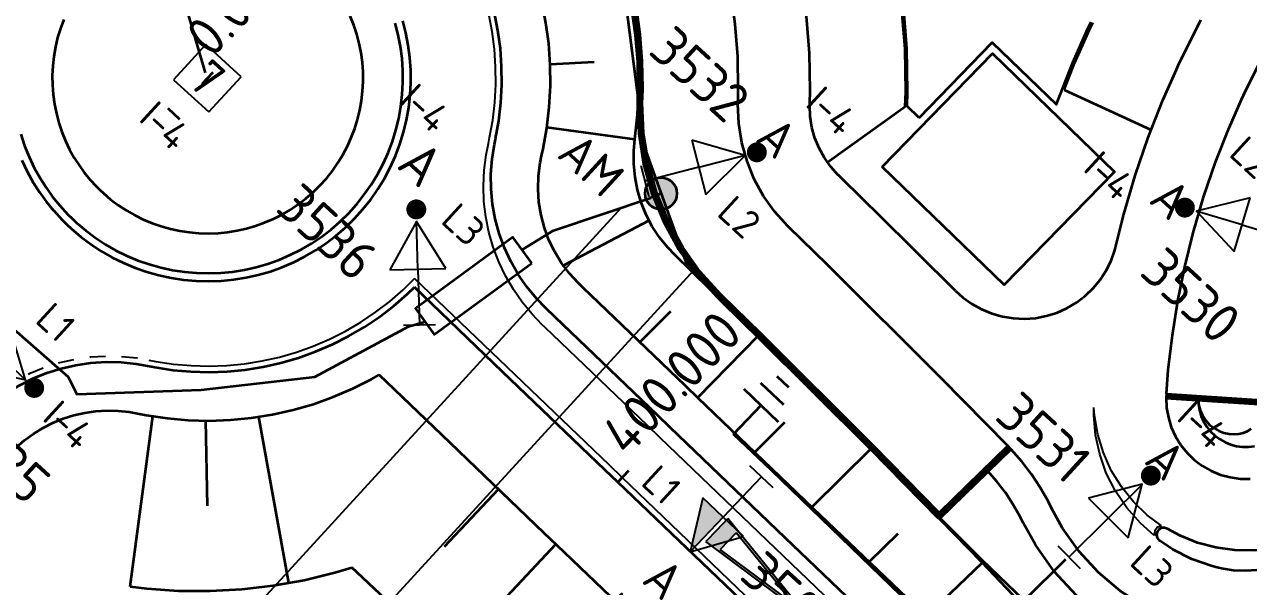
# Model space of a CAD drawing. Header units: metres. Extents: x 134219 to 139080, y 438661 to 444352.
# Drawn here: x 138422.2 to 138499, y 439406.4 to 439441.7 of the extents above; entities that cross this region are included whole.
import ezdxf
from ezdxf.enums import TextEntityAlignment as Align

# ---------------------------------------------------------------- set-up
doc = ezdxf.new("R2010")
doc.units = ezdxf.units.M
doc.linetypes.add('11strp', pattern=[2, 1, -1])
doc.linetypes.add('13strp', pattern=[4, 1, -3])
for name, color, linetype, lineweight in [('N-WE-KL-ET-T18', 1, 'Continuous', 18), ('N-WE-KL-ET-T25', 7, 'Continuous', 25), ('N-WE-KL-ET_LS_HULPSTUK_MOF-G', 10, 'Continuous', 35), ('N-WE-KL-ET_LS_OV_ARMATUUR-S', 7, 'Continuous', 25), ('N-WE-KL-ET_LS_OV_ARMATUUR-T18', 1, 'Continuous', 25), ('N-WE-KL-ET_LS_OV_KABEL-G', 10, 'KL-LS-OV-N', 35), ('N-WE-KL-ET_LS_OV_KABEL-T25', 7, 'Continuous', 25), ('N-WE-KL-ET_LS_OV_KABEL_AARDING-G', 90, 'Continuous', 35), ('N-WE-KL-ET_LS_OV_MANTELBUIS-G', 10, 'Continuous', 35), ('N-WE-VW-BEWEGWIJZERING_DRAAGCONSTRUCTIE_PORTAAL-S', 7, 'Continuous', 25), ('Utd-ondergr-nw', 8, '13strp', 35)]:
    doc.layers.add(name, color=color, linetype=linetype, lineweight=lineweight)
doc.layers.add('N-WE-KL-ET_LS_OV_ARMATUUR-T25', color=2, linetype='Continuous')
doc.layers.add('Utd-weg-nw', color=8, linetype='Continuous')
doc.styles.add('alm a2ee v011$0$rtw_iso', font='NLCS-ISO.ttf')
doc.styles.add('ISO18', font='NLCS-ISO.ttf')
doc.styles.add('ISO25', font='NLCS-ISO.ttf')
doc.styles.add('NLCS-ISO', font='NLCS-ISO.ttf')
doc.linetypes.add('Dwm A2 aanvulling$0$haag', pattern='A,7,-1.5,[1,RTW.shx,S=0.75,R=45,X=0,Y=0],-1.5', length=10)
doc.linetypes.add('KL-LS-OV-N', pattern='A,4,-1,[103,NLCS.SHX,S=0.75,R=0,X=0,Y=0],-1,4,-1.5,["0V",Standard,S=1,R=0,X=0,Y=-0.5],-3', length=14.5)

# ---------------------------------------------------------------- blocks, each defined once
blk = doc.blocks.new('SKL-ET_OV_ARMATUUR_HD_NATRIUM_1x150W-SO (3)')
for points in [[(3.493, -1.757), (6.493, 0), (3.493, 1.757)], [(3.493, 1.757), (3.493, -1.757)], [(0, 1), (0, -1)], [(3.493, 0), (0, 0)], [(3.493, 0), (6.493, 0)]]:
    blk.add_lwpolyline(points)
blk.add_solid([(3.493, 0), (3.493, -1.757), (6.493, 0)])
at = {"layer": 'N-WE-KL-ET-T18', "linetype": 'ByBlock', "style": 'NLCS-ISO'}
blk.add_attdef('GROEPSNUMMER', text='', height=1.8, dxfattribs=at).set_placement((-2, -4), align=Align.RIGHT)
blk.add_attdef('FASE-AANSLUITING', (10, -4), '', height=1.8, dxfattribs=at)
at = {"layer": 'N-WE-KL-ET-T18', "linetype": 'ByBlock', "style": 'NLCS-ISO', "flags": 1}
for tag, p in [('TYPE_ARMATUUR', (7.765, -13.456)), ('TYPE_FABRIKAAT', (7.765, -17.24)), ('VERMOGEN_LAMP', (7.765, -21.025)), ('SPIEGELSTAND', (7.765, -24.809)), ('HOOGTE_LICHTMAST', (7.765, -28.594)), ('UITLEGGERHOEK', (7.765, -32.378)), ('TYPE_LICHTMAST', (7.765, -36.163)), ('BOTSVRIENDELIJK', (7.765, -39.947)), ('POSITIE_LICHTMAST', (7.765, -43.732)), ('KABELAANSLUITING', (7.765, -47.516)), ('VOEDINGSPUNT', (7.765, -51.301))]:
    blk.add_attdef(tag, p, '', height=1.8, dxfattribs=at)
at = {"layer": 'N-WE-KL-ET-T25', "linetype": 'ByBlock', "style": 'NLCS-ISO'}
blk.add_attdef('MASTNUMMER', text='', height=2.5, dxfattribs=at).set_placement((4, 4.31), align=Align.MIDDLE)
at = {"layer": 'N-WE-KL-ET-T25', "linetype": 'ByBlock', "style": 'NLCS-ISO', "flags": 1}
blk.add_attdef('TYPE_SYMBOOL', (7.765, -10.056), '', height=2.5, dxfattribs=at)
blk = doc.blocks.new('SKL-ET_OV_ARMATUUR_HD_NATRIUM_1x100W-SO (1)')
for points in [[(3.493, -1.757), (6.493, 0), (3.493, 1.757)], [(3.493, 1.757), (3.493, -1.757)], [(0, 1), (0, -1)], [(3.493, 0), (0, 0)], [(3.493, 0), (6.5, 0)]]:
    blk.add_lwpolyline(points)
at = {"const_width": 0.625}
blk.add_lwpolyline([(6.938, 0, 1), (7.562, 0, 1)], format="xyb", close=True, dxfattribs=at)
at = {"layer": 'N-WE-KL-ET_LS_OV_ARMATUUR-T18', "style": 'ISO18', "flags": 1}
for tag, p in [('TYPE_ARMATUUR', (3.075, -6.821)), ('VERMOGEN_LAMP', (3.075, -10.606)), ('SPIEGELSTAND', (3.075, -14.39)), ('HOOGTE_LICHTMAST', (3.075, -18.175)), ('UITLEGGERHOEK', (3.075, -21.959)), ('TYPE_LICHTMAST', (3.075, -25.744)), ('BOTSVRIENDELIJK', (3.075, -29.528)), ('POSITIE_LICHTMAST', (3.075, -33.313)), ('KABELAANSLUITNG', (3.075, -37.097)), ('VOEDINGSPUNT', (3.075, -44.666))]:
    blk.add_attdef(tag, p, '', height=1.8, dxfattribs=at)
at = {"layer": 'N-WE-KL-ET_LS_OV_ARMATUUR-T18', "style": 'ISO18'}
for tag, p in [('FASE-AANSLUITING_1', (3.075, -40.882)), ('GROEPSNUMMER', (3.075, -48.451))]:
    blk.add_attdef(tag, p, '', height=1.8, dxfattribs=at)
at = {"layer": 'N-WE-KL-ET_LS_OV_ARMATUUR-T25', "style": 'ISO25'}
for tag, p in [('MASTNUMMER', (3.075, 7.391)), ('TYPE_SYMBOOL', (3.075, 3.606))]:
    blk.add_attdef(tag, p, '', height=2.5, dxfattribs=at)
blk = doc.blocks.new('SKL-ET_AARDING_AARDELECTRODE-SO')
for points in [[(2.5, 1.5), (2.5, -1.5)], [(3.5, 1), (3.5, -1)], [(0, 0), (2.5, 0)], [(4.5, -0.5), (4.5, 0.5)]]:
    blk.add_lwpolyline(points)
at = {"layer": 'N-WE-KL-ET_LS_OV_ARMATUUR-T18', "style": 'ISO18', "flags": 1}
for tag, p in [('OMSCHRIJVING_LEGENDA', (0, -8.635)), ('LOCATIE', (0, -12.42)), ('MASTNUMMER', (0, -16.204)), ('VOEDINGSPUNT', (0, -19.989)), ('GROEPSNUMMER', (0, -23.773)), ('OVERIGE_OPMERKING(EN)_1', (0, -27.558)), ('OVERIGE_OPMERKING(EN)_2', (0, -31.343))]:
    blk.add_attdef(tag, p, '', height=1.8, dxfattribs=at)
at = {"layer": 'N-WE-KL-ET_LS_OV_ARMATUUR-T25', "style": 'ISO25'}
blk.add_attdef('TYPE_SYMBOOL', (0, 4.405), '', height=2.25, dxfattribs=at)
blk = doc.blocks.new('SKL-ET_OV_ARMATUUR_HD_NATRIUM_1x100W-SO (2)')
for points in [[(3.493, -1.757), (6.493, 0), (3.493, 1.757)], [(3.493, 1.757), (3.493, -1.757)], [(0, 1), (0, -1)], [(3.493, 0), (0, 0)], [(3.493, 0), (6.5, 0)]]:
    blk.add_lwpolyline(points)
at = {"const_width": 0.625}
blk.add_lwpolyline([(6.938, 0, 1), (7.562, 0, 1)], format="xyb", close=True, dxfattribs=at)
at = {"layer": 'N-WE-KL-ET-T18', "linetype": 'ByBlock', "style": 'NLCS-ISO'}
blk.add_attdef('GROEPSNUMMER', text='', height=1.8, dxfattribs=at).set_placement((-2, -4), align=Align.RIGHT)
blk.add_attdef('FASE-AANSLUITING', (10, -4), '', height=1.8, dxfattribs=at)
at = {"layer": 'N-WE-KL-ET-T18', "linetype": 'ByBlock', "style": 'NLCS-ISO', "flags": 1}
for tag, p in [('TYPE_ARMATUUR', (7.765, -13.456)), ('TYPE_FABRIKAAT', (7.765, -17.24)), ('VERMOGEN_LAMP', (7.765, -21.025)), ('SPIEGELSTAND', (7.765, -24.809)), ('HOOGTE_LICHTMAST', (7.765, -28.594)), ('UITLEGGERHOEK', (7.765, -32.378)), ('TYPE_LICHTMAST', (7.765, -36.163)), ('BOTSVRIENDELIJK', (7.765, -39.947)), ('POSITIE_LICHTMAST', (7.765, -43.732)), ('KABELAANSLUITING', (7.765, -47.516)), ('VOEDINGSPUNT', (7.765, -51.301))]:
    blk.add_attdef(tag, p, '', height=1.8, dxfattribs=at)
at = {"layer": 'N-WE-KL-ET-T25', "linetype": 'ByBlock', "style": 'NLCS-ISO'}
blk.add_attdef('MASTNUMMER', text='', height=2.5, dxfattribs=at).set_placement((4, 4.31), align=Align.MIDDLE)
at = {"layer": 'N-WE-KL-ET-T25', "linetype": 'ByBlock', "style": 'NLCS-ISO', "flags": 1}
blk.add_attdef('TYPE_SYMBOOL', (7.765, -10.056), '', height=2.5, dxfattribs=at)
blk = doc.blocks.new('SVW-VERKEERSTEKENS_MAST-SO')
for p, q in [((-1.5, 1.5), (-1.5, -1.5)), ((1.5, 1.5), (-1.5, 1.5)), ((1.5, -1.5), (1.5, 1.5)), ((-1.5, -1.5), (1.5, -1.5))]:
    blk.add_line(p, q)
at = {"layer": 'N-WE-KL-ET_LS_OV_ARMATUUR-T18', "style": 'ISO18', "flags": 1}
for tag, p in [('OMSCHRIJVING_LEGENDA', (0, -8.181)), ('TYPE_ARMATUUR', (0, -11.965)), ('VERMOGEN_LAMP', (0, -15.75)), ('KABELAANSLUITNG', (0, -19.534)), ('VOEDINGSPUNT', (0, -23.319)), ('OVERIGE_OPMERKING(EN)_1', (0, -30.888)), ('OVERIGE_OPMERKING(EN)_2', (0, -34.672))]:
    blk.add_attdef(tag, p, '', height=1.8, dxfattribs=at)
at = {"layer": 'N-WE-KL-ET_LS_OV_ARMATUUR-T18', "style": 'ISO18'}
blk.add_attdef('GROEPSNUMMER', (0, -27.103), '', height=1.8, dxfattribs=at)
at = {"layer": 'N-WE-KL-ET_LS_OV_ARMATUUR-T25', "style": 'ISO25'}
blk.add_attdef('TYPE_SYMBOOL', (0, 4.231), '', height=2.25, dxfattribs=at)
blk.add_attdef('AANTAL_ARMATUREN', text='', height=2.25, dxfattribs=at).set_placement((0, 0), align=Align.MIDDLE_CENTER)
blk = doc.blocks.new('SKL-ET_HULP_MOF_AFDEKMOF_SO')
at = {"ltscale": 10}
h = blk.add_hatch(color=256, dxfattribs=at)
edge = h.paths.add_edge_path()
edge.add_arc((0, 0), 1, 0, 360)
blk.add_circle((0, 0), 1)
at = {"layer": 'N-WE-KL-ET-T18', "style": 'NLCS-ISO', "flags": 1}
for tag, p in [('OMSCHRIJVING_LEGENDA', (0, -8.431)), ('LOCATIE', (0, -12.215)), ('MASTNUMMER', (0, -16)), ('VAN', (0, -19.784)), ('NAAR', (0, -23.569)), ('AFTAKKING', (0, -27.353)), ('VOEDINGSPUNT', (0, -31.138)), ('GROEPSNUMMER', (0, -34.922)), ('POSITIE_X', (0, -38.707)), ('POSITIE_Y', (0, -42.491)), ('OVERIGE_OPMERKING(EN)_2', (0, -50.06))]:
    blk.add_attdef(tag, p, '', height=1.8, dxfattribs=at)
at = {"layer": 'N-WE-KL-ET-T18', "style": 'NLCS-ISO'}
blk.add_attdef('OVERIGE_OPMERKING(EN)_1', (0, -46.276), '', height=1.8, dxfattribs=at)
at = {"layer": 'N-WE-KL-ET-T25', "style": 'NLCS-ISO'}
blk.add_attdef('SOORT_MOF', (0, 2.715), '', height=2.25, dxfattribs=at)
blk = doc.blocks.new('SKL-ET_OV_ARMATUUR_HD_NATRIUM_2x100W-SO')
for points in [[(-3.493, -1.757), (-6.493, 0), (-3.493, 1.757)], [(-3.493, 1.757), (-3.493, -1.757)], [(3.493, -1.757), (6.493, 0), (3.493, 1.757)], [(3.493, 1.757), (3.493, -1.757)], [(0, 1), (0, -1)], [(-3.493, 0), (-6.5, 0)], [(-3.493, 0), (0, 0)], [(3.493, 0), (0, 0)], [(3.493, 0), (6.5, 0)]]:
    blk.add_lwpolyline(points)
at = {"const_width": 0.625}
for points in [[(-6.938, 0, -1), (-7.562, 0, -1)], [(6.938, 0, 1), (7.562, 0, 1)]]:
    blk.add_lwpolyline(points, format="xyb", close=True, dxfattribs=at)
at = {"layer": 'N-WE-KL-ET_LS_OV_ARMATUUR-T18', "style": 'NLCS-ISO', "flags": 1}
for tag, p in [('TYPE_ARMATUUR', (3.075, -6.821)), ('VERMOGEN_LAMP', (3.075, -10.606)), ('SPIEGELSTAND', (3.075, -14.39)), ('HOOGTE_LICHTMAST', (3.075, -18.175)), ('UITLEGGERHOEK', (3.075, -21.959)), ('TYPE_LICHTMAST', (3.075, -25.744)), ('BOTSVRIENDELIJK', (3.075, -29.528)), ('POSITIE_LICHTMAST', (3.075, -33.313)), ('KABELAANSLUITNG', (3.075, -37.097)), ('VOEDINGSPUNT', (3.075, -48.451))]:
    blk.add_attdef(tag, p, '', height=1.8, dxfattribs=at)
at = {"layer": 'N-WE-KL-ET_LS_OV_ARMATUUR-T18', "style": 'NLCS-ISO'}
for tag, p in [('FASE-AANSLUITING_1', (3.075, -40.882)), ('FASE-AANSLUITING_2', (3.075, -44.666)), ('GROEPSNUMMER', (3.075, -52.235))]:
    blk.add_attdef(tag, p, '', height=1.8, dxfattribs=at)
at = {"layer": 'N-WE-KL-ET_LS_OV_ARMATUUR-T25', "style": 'NLCS-ISO'}
for tag, p in [('MASTNUMMER', (3.075, 7.391)), ('TYPE_SYMBOOL', (3.075, 3.606))]:
    blk.add_attdef(tag, p, '', height=2.5, dxfattribs=at)
blk = doc.blocks.new('Dwm A2 aanvulling$0$voorrang_750')
h = blk.add_hatch(color=256)
h.paths.add_polyline_path([(0, 8), (-1, 8), (0, 0), (1, 8)])
h.paths.add_polyline_path([(0, 7), (0.724, 7), (0, 1.209), (-0.724, 7)], flags=16)
for p, q in [((0, 0), (-1, 8)), ((0, 8), (-1, 8)), ((0, 0), (1, 8)), ((0, 8), (1, 8)), ((0.849, 8), (0.851, 8.019)), ((0, 1.209), (-0.724, 7)), ((0, 7), (-0.724, 7)), ((0, 1.209), (0.724, 7)), ((0, 7), (0.724, 7))]:
    blk.add_line(p, q)

msp = doc.modelspace()

# ---------------------------------------------------------------- linework, layer by layer
at = {"layer": 'N-WE-KL-ET_LS_OV_KABEL-G', "flags": 128}
for points, elevation in [([(138410.767, 439528.35), (138410.801, 439528.538), (138413.887, 439527.958), (138423.538, 439525.424), (138432.266, 439522.329), (138438.685, 439519.034), (138446.069, 439514.463), (138450.787, 439510.977), (138450.858, 439510.771), (138461.262, 439503.909), (138466.779, 439501.942), (138467.544, 439501.896), (138467.841, 439501.905), (138474.435, 439501.952), (138478.225, 439501.987), (138483.255, 439501.451), (138490.332, 439499.543), (138497.132, 439496.889), (138497.68, 439496.377), (138506.71, 439489.652), (138514.888, 439481.111), (138519.769, 439472.308), (138522.695, 439463.424), (138523.839, 439453.927), (138523.219, 439444.572), (138519.852, 439433.753), (138516.126, 439426.136), (138513.611, 439418.576), (138513.388, 439416.195), (138513.397, 439416.194), (138502.659, 439417.147), (138502.663, 439417.154), (138499.933, 439417.635), (138499.966, 439420.484), (138502.056, 439428.12), (138505.295, 439436.199), (138508.373, 439447.072), (138508.292, 439456.213), (138504.908, 439466.951), (138504.893, 439466.936), (138499.402, 439474.419), (138495.707, 439477.445), (138488.234, 439480.694), (138483.687, 439480.705), (138476.15, 439478.941), (138470.645, 439473.2), (138466.81, 439466.788), (138459.573, 439451.145), (138459.63, 439445.594), (138461.105, 439434.032), (138463.733, 439426.761), (138470.89, 439419.514), (138482.264, 439408.123), (138484.943, 439405.543), (138487.566, 439408.142)], 7.326), ([(138462.168, 439431.08), (138461.525, 439430.82)], 5.006)]:
    msp.add_lwpolyline(points, dxfattribs=dict(at, elevation=elevation))
for points in [[(138433.592, 439438.651), (138430.227, 439450.171), (138430.203, 439450.191)], [(138320.874, 439326.147), (138320.464, 439326.446), (138330.584, 439342.887), (138342.804, 439355.936), (138345.533, 439358.609), (138346.281, 439359.363), (138344.061, 439362.214), (138348.598, 439366.332), (138406.993, 439426.596), (138406.952, 439426.865), (138410.681, 439431.171), (138413.459, 439429.649), (138424.978, 439419.571), (138425.523, 439418.494), (138433.324, 439418.762), (138440.45, 439419.565), (138446.337, 439422.735), (138447.341, 439423.033), (138447.352, 439423.047)], [(138453.472, 439427.522), (138453.487, 439427.555), (138455.433, 439428.766), (138461.534, 439430.81)], [(138793.834, 439038.483), (138767.871, 439063.941), (138739.593, 439090.454), (138709.869, 439120.394), (138704.574, 439125.914), (138678.079, 439153.98), (138649.928, 439184.368), (138642.165, 439192.896), (138624.34, 439217.049), (138615.394, 439229.368), (138606.016, 439243.822), (138594.166, 439264.3), (138575.759, 439297.581), (138548.768, 439335.485), (138539.354, 439347.967), (138528.259, 439360.345), (138511.102, 439376.056), (138499.127, 439386.277), (138490.863, 439393.293), (138490.616, 439394.151), (138489.945, 439394.758), (138489.065, 439394.769), (138483.418, 439399.881), (138469.123, 439413.692), (138466.716, 439415.985)]]:
    msp.add_lwpolyline(points, dxfattribs=at)
at = {"layer": 'N-WE-KL-ET_LS_OV_KABEL-T25'}
for p, q in [((138459.696, 439430.195), (138433.091, 439401.162)), ((138464.223, 439426.264), (138442.278, 439402.317))]:
    msp.add_line(p, q, dxfattribs=at)
at = {"layer": 'N-WE-KL-ET_LS_OV_MANTELBUIS-G', "linetype": 'Continuous'}
msp.add_lwpolyline([(138454.062, 439426.715), (138452.881, 439428.329), (138446.762, 439423.854), (138447.943, 439422.24)], close=True, dxfattribs=at)
at = {"layer": 'Utd-ondergr-nw', "color": 7, "linetype": 'Continuous'}
for p, q in [((138433.39, 439437.962), (138434.082, 439438.684)), ((138431.24, 439436.441), (138431.962, 439435.749)), ((138459.45, 439412.976), (138460.142, 439413.698))]:
    msp.add_line(p, q, dxfattribs=at)
at = {"layer": 'Utd-ondergr-nw', "linetype": 'Continuous'}
for p, q in [((138487.465, 439437.591), (138492.919, 439435.067)), ((138477.493, 439436.507), (138472.616, 439433.03))]:
    msp.add_line(p, q, dxfattribs=at)
at = {"layer": 'Utd-ondergr-nw', "linetype": 'Dwm A2 aanvulling$0$haag', "lineweight": 70, "flags": 128}
msp.add_lwpolyline([(138484.062, 439415.094), (138479.621, 439410.769), (138475.355, 439415.112), (138468.265, 439422.169), (138467.477, 439422.942), (138465.811, 439424.572), (138465.764, 439424.618), (138464.476, 439426.044), (138463.357, 439427.614), (138462.427, 439429.302), (138461.697, 439431.085), (138461.178, 439432.941), (138460.876, 439434.845), (138460.795, 439436.766), (138460.804, 439437.111), (138460.819, 439437.699), (138460.792, 439439.373), (138460.662, 439441.038), (138460.429, 439442.692), (138460.095, 439444.328), (138459.818, 439445.401), (138459.472, 439446.901), (138459.237, 439448.813), (138459.223, 439450.74), (138459.432, 439452.656), (138459.859, 439454.536), (138460.501, 439456.353), (138461.346, 439458.08), (138461.549, 439458.432), (138463.048, 439460.952), (138463.855, 439462.326), (138468.123, 439469.57), (138470.5, 439473.571), (138471.17, 439474.607), (138472.364, 439476.117), (138473.726, 439477.481), (138475.236, 439478.679), (138476.873, 439479.695), (138478.617, 439480.516), (138480.444, 439481.13), (138482.329, 439481.529), (138484.248, 439481.709), (138486.175, 439481.667), (138488.084, 439481.402), (138489.95, 439480.92), (138491.748, 439480.225), (138493.45, 439479.331), (138493.67, 439479.196), (138494.461, 439478.687), (138495.525, 439477.949), (138496.559, 439477.168), (138497.563, 439476.344), (138498.533, 439475.479), (138499.468, 439474.574), (138500.367, 439473.631), (138501.228, 439472.651), (138502.049, 439471.637), (138502.357, 439471.233), (138502.832, 439470.586), (138503.57, 439469.504), (138504.266, 439468.392), (138504.917, 439467.25), (138505.522, 439466.081), (138506.079, 439464.886), (138506.589, 439463.668), (138507.05, 439462.428), (138507.461, 439461.168), (138507.821, 439459.89), (138508.129, 439458.595), (138508.385, 439457.287), (138508.588, 439455.968), (138508.738, 439454.638), (138508.833, 439453.3), (138508.875, 439451.957), (138508.861, 439450.611), (138508.793, 439449.263), (138508.67, 439447.916), (138508.491, 439446.572), (138508.258, 439445.234), (138507.969, 439443.903), (138507.626, 439442.581), (138507.229, 439441.272), (138506.777, 439439.977), (138506.272, 439438.698), (138505.714, 439437.437), (138505.278, 439436.539), (138504.359, 439434.694), (138504.212, 439434.379), (138503.526, 439432.815), (138502.777, 439430.903), (138502.114, 439428.964), (138501.539, 439427.001), (138501.075, 439425.124), (138500.69, 439423.232), (138500.386, 439421.33), (138500.161, 439419.42), (138500.036, 439417.892), (138493.853, 439418.307)], dxfattribs=at)
at = {"layer": 'Utd-ondergr-nw', "linetype": 'Continuous', "flags": 128}
for points in [[(138477.493, 439436.507), (138477.517, 439437.457), (138477.473, 439440.159), (138477.263, 439442.853), (138476.887, 439445.527), (138476.347, 439448.172), (138475.902, 439449.894)], [(138477.615, 439436.555), (138477.637, 439437.456), (138477.593, 439440.165), (138477.382, 439442.866), (138477.005, 439445.547), (138476.463, 439448.2), (138476.031, 439449.877)], [(138460.527, 439434.463), (138460.693, 439436.034), (138460.769, 439437.702), (138460.742, 439439.37), (138460.612, 439441.033), (138460.38, 439442.683), (138460.047, 439444.316), (138459.613, 439445.923), (138459.082, 439447.501), (138458.679, 439448.521)], [(138471.497, 439436.724), (138471.518, 439437.545), (138471.48, 439439.877), (138471.298, 439442.201), (138470.974, 439444.508), (138470.508, 439446.791), (138470.124, 439448.277)], [(138467, 439436.888), (138467.018, 439437.611), (138466.985, 439439.665), (138466.825, 439441.712), (138466.539, 439443.744), (138466.129, 439445.755), (138465.791, 439447.063)], [(138454.674, 439433.439), (138454.772, 439433.88), (138455.006, 439435.186), (138455.159, 439436.504), (138455.23, 439437.829), (138455.219, 439439.156), (138455.127, 439440.48), (138454.953, 439441.795), (138454.699, 439443.098), (138454.364, 439444.382), (138453.951, 439445.643), (138453.71, 439446.277)], [(138461.004, 439437.106), (138461.019, 439437.698), (138460.992, 439439.382), (138460.861, 439441.06), (138460.626, 439442.726), (138460.29, 439444.373), (138460.013, 439445.446)], [(138451.756, 439434.364), (138451.787, 439434.51), (138451.988, 439435.631), (138452.119, 439436.762), (138452.181, 439437.899), (138452.172, 439439.038), (138452.093, 439440.174), (138451.943, 439441.303), (138451.725, 439442.42), (138451.438, 439443.522), (138451.098, 439444.565)], [(138460.508, 439442.705), (138460.741, 439441.047), (138460.872, 439439.376), (138460.899, 439437.7), (138460.884, 439437.11), (138460.875, 439436.769), (138460.956, 439434.853), (138461.256, 439432.959), (138461.773, 439431.111), (138462.499, 439429.336), (138463.425, 439427.656), (138464.539, 439426.095), (138465.825, 439424.671), (138465.868, 439424.629), (138467.533, 439422.999), (138468.321, 439422.226), (138475.412, 439415.169), (138479.538, 439410.968)], [(138424.706, 439442.001), (138424.496, 439441.437), (138424.322, 439440.861), (138424.183, 439440.276), (138424.081, 439439.683), (138424.015, 439439.084), (138423.987, 439438.483), (138423.996, 439437.882), (138424.041, 439437.282), (138424.124, 439436.686), (138424.243, 439436.096), (138424.399, 439435.514), (138424.59, 439434.944), (138424.816, 439434.386), (138425.076, 439433.843), (138425.369, 439433.318), (138425.668, 439432.848), (138425.994, 439432.396), (138426.346, 439431.963)], [(138424.077, 439430.001), (138424.608, 439429.421), (138424.915, 439429.117), (138425.175, 439428.874), (138425.774, 439428.364), (138426.404, 439427.892), (138427.061, 439427.46), (138427.744, 439427.069), (138428.45, 439426.72), (138429.175, 439426.416), (138429.919, 439426.158), (138430.676, 439425.946), (138431.446, 439425.78), (138432.224, 439425.663), (138433.008, 439425.594), (138433.794, 439425.573), (138434.581, 439425.601), (138435.364, 439425.678), (138436.141, 439425.802), (138436.909, 439425.974), (138437.665, 439426.194), (138438.405, 439426.459), (138439.128, 439426.77), (138439.831, 439427.124), (138440.51, 439427.522), (138441.163, 439427.96), (138441.789, 439428.438), (138442.383, 439428.954), (138442.939, 439429.499), (138442.945, 439429.505), (138443.471, 439430.09), (138443.96, 439430.706), (138444.411, 439431.351), (138444.821, 439432.023), (138445.188, 439432.719), (138445.512, 439433.436), (138445.791, 439434.172), (138446.024, 439434.924), (138446.21, 439435.688), (138446.349, 439436.463), (138446.44, 439437.244), (138446.482, 439438.03), (138446.476, 439438.817), (138446.421, 439439.602), (138446.318, 439440.382), (138446.167, 439441.155), (138445.969, 439441.916)], [(138426.349, 439431.959), (138426.756, 439431.515), (138426.99, 439431.283), (138427.189, 439431.098), (138427.647, 439430.708), (138428.129, 439430.347), (138428.632, 439430.016), (138429.154, 439429.717), (138429.693, 439429.451), (138430.248, 439429.218), (138430.817, 439429.02), (138431.396, 439428.858), (138431.985, 439428.732), (138432.58, 439428.642), (138433.179, 439428.589), (138433.781, 439428.573), (138434.382, 439428.595), (138434.981, 439428.653), (138435.575, 439428.748), (138436.162, 439428.88), (138436.74, 439429.048), (138437.307, 439429.251), (138437.859, 439429.488), (138438.397, 439429.759), (138438.916, 439430.063), (138439.416, 439430.399), (138439.894, 439430.764), (138440.348, 439431.158), (138440.773, 439431.575), (138440.778, 439431.58), (138441.18, 439432.027), (138441.555, 439432.498), (138441.899, 439432.992), (138442.212, 439433.506), (138442.493, 439434.038), (138442.741, 439434.586), (138442.954, 439435.149), (138443.133, 439435.724), (138443.275, 439436.308), (138443.381, 439436.901), (138443.451, 439437.498), (138443.483, 439438.099), (138443.478, 439438.701), (138443.436, 439439.301), (138443.358, 439439.898), (138443.242, 439440.488), (138443.091, 439441.071), (138442.903, 439441.643), (138442.681, 439442.202)], [(138478.363, 439435.823), (138482.947, 439440.559), (138486.974, 439436.661), (138486.984, 439436.691), (138488.003, 439439.293), (138488.937, 439441.42), (138489.14, 439441.856)], [(138480.636, 439424.975), (138481.108, 439424.55), (138481.671, 439424.147), (138482.276, 439423.811), (138482.916, 439423.547), (138483.583, 439423.358), (138484.266, 439423.248), (138484.958, 439423.217), (138485.649, 439423.266), (138486.329, 439423.394), (138486.99, 439423.6), (138487.623, 439423.881), (138488.22, 439424.232), (138488.772, 439424.65), (138489.272, 439425.129), (138489.714, 439425.662), (138490.091, 439426.243), (138490.399, 439426.863), (138490.633, 439427.515), (138490.724, 439427.858), (138491.207, 439429.784), (138491.915, 439432.199), (138492.73, 439434.585), (138493.651, 439436.936), (138494.495, 439438.858), (138494.677, 439439.25), (138495.668, 439441.244), (138496.02, 439441.967)], [(138487.465, 439437.591), (138488.114, 439439.247), (138489.046, 439441.37), (138489.248, 439441.805)], [(138424.455, 439430.327), (138424.966, 439429.77), (138425.261, 439429.478), (138425.511, 439429.245), (138426.086, 439428.755), (138426.691, 439428.301), (138427.323, 439427.886), (138427.979, 439427.51), (138428.657, 439427.175), (138429.354, 439426.883), (138430.068, 439426.635), (138430.796, 439426.431), (138431.536, 439426.272), (138432.283, 439426.16), (138433.036, 439426.093), (138433.792, 439426.073), (138434.548, 439426.1), (138435.3, 439426.173), (138436.047, 439426.293), (138436.784, 439426.459), (138437.511, 439426.669), (138438.222, 439426.924), (138438.917, 439427.223), (138439.592, 439427.564), (138440.244, 439427.945), (138440.872, 439428.367), (138441.473, 439428.826), (138442.044, 439429.321), (138442.578, 439429.845), (138442.583, 439429.851), (138443.089, 439430.413), (138443.559, 439431.005), (138443.992, 439431.625), (138444.386, 439432.27), (138444.739, 439432.939), (138445.05, 439433.628), (138445.318, 439434.335), (138445.542, 439435.057), (138445.721, 439435.792), (138445.855, 439436.536), (138445.942, 439437.287), (138445.982, 439438.042), (138445.976, 439438.798), (138445.924, 439439.552), (138445.825, 439440.301), (138445.68, 439441.043), (138445.489, 439441.775)], [(138457.977, 439439.313), (138455.218, 439439.175)], [(138493.866, 439418.507), (138493.99, 439420.015), (138494.244, 439422.182), (138494.59, 439424.34), (138495.026, 439426.485), (138495.552, 439428.613), (138496.204, 439430.838), (138496.955, 439433.036), (138497.804, 439435.203), (138498.581, 439436.973), (138498.749, 439437.334), (138499.709, 439439.266)], [(138483.922, 439415.238), (138479.624, 439411.051), (138475.497, 439415.253), (138468.406, 439422.312), (138467.617, 439423.085), (138465.952, 439424.715), (138465.909, 439424.757), (138464.632, 439426.17), (138463.527, 439427.72), (138462.608, 439429.388), (138461.887, 439431.15), (138461.374, 439432.984), (138461.075, 439434.865), (138460.995, 439436.767), (138461.004, 439437.106)], [(138483.922, 439415.238), (138479.76, 439419.476), (138472.608, 439426.594), (138471.815, 439427.371), (138470.148, 439429.003), (138470.121, 439429.03), (138469.309, 439429.929), (138468.606, 439430.915), (138468.021, 439431.977), (138467.562, 439433.098), (138467.235, 439434.265), (138467.045, 439435.462), (138466.994, 439436.673), (138467, 439436.888)], [(138480.636, 439424.975), (138475.76, 439429.806), (138474.964, 439430.586), (138473.296, 439432.219), (138473.281, 439432.234), (138472.816, 439432.748), (138472.415, 439433.312), (138472.08, 439433.918), (138471.818, 439434.559), (138471.631, 439435.226), (138471.523, 439435.91), (138471.494, 439436.601), (138471.497, 439436.724)], [(138478.363, 439435.823), (138477.615, 439436.555)], [(138460.527, 439434.463), (138455.008, 439435.211)], [(138422.005, 439434.794), (138422.245, 439434.077), (138422.529, 439433.377), (138422.855, 439432.695), (138423.223, 439432.034), (138423.6, 439431.444), (138424.009, 439430.876), (138424.451, 439430.332)], [(138484.393, 439395.642), (138482.011, 439397.926), (138477.174, 439402.563), (138469.956, 439409.484), (138462.738, 439416.404), (138461.941, 439417.168), (138455.519, 439423.325), (138454.944, 439423.877), (138454.352, 439424.489), (138453.751, 439425.22), (138453.214, 439425.999), (138452.744, 439426.821), (138452.346, 439427.679), (138452.022, 439428.568), (138451.773, 439429.481), (138451.603, 439430.412), (138451.512, 439431.354), (138451.5, 439432.3), (138451.569, 439433.244), (138451.717, 439434.179), (138451.756, 439434.364)], [(138489.2, 439400.656), (138486.937, 439403.064), (138482.309, 439407.919), (138475.319, 439415.077), (138468.23, 439422.133), (138467.442, 439422.906), (138463.007, 439427.245), (138462.589, 439427.683), (138462.073, 439428.326), (138461.621, 439429.015), (138461.239, 439429.746), (138460.929, 439430.509), (138460.694, 439431.299), (138460.537, 439432.109), (138460.459, 439432.929), (138460.461, 439433.754), (138460.527, 439434.463)], [(138486.157, 439397.483), (138483.776, 439399.766), (138478.939, 439404.404), (138471.721, 439411.324), (138464.503, 439418.245), (138463.706, 439419.009), (138457.284, 439425.166), (138457.069, 439425.372), (138456.991, 439425.448), (138456.432, 439426.053), (138455.935, 439426.71), (138455.503, 439427.413), (138455.141, 439428.153), (138454.853, 439428.926), (138454.641, 439429.722), (138454.507, 439430.536), (138454.453, 439431.358), (138454.478, 439432.182), (138454.583, 439433), (138454.674, 439433.439)], [(138422.071, 439433.175), (138422.411, 439432.465), (138422.794, 439431.777), (138423.186, 439431.163), (138423.612, 439430.572), (138424.072, 439430.006)], [(138461.427, 439429.385), (138456.043, 439426.568)], [(138429.962, 439420.263), (138430.422, 439420.173), (138431.548, 439420.003), (138432.682, 439419.903), (138433.821, 439419.873), (138434.959, 439419.914), (138436.092, 439420.024), (138437.216, 439420.204), (138438.327, 439420.454), (138439.421, 439420.771), (138440.493, 439421.155), (138441.539, 439421.605), (138442.556, 439422.118), (138443.539, 439422.693), (138444.484, 439423.327), (138445.389, 439424.019), (138446.249, 439424.765), (138446.702, 439425.198)], [(138481.105, 439392.214), (138478.724, 439394.497), (138473.887, 439399.134), (138466.669, 439406.055), (138459.45, 439412.976), (138458.654, 439413.74), (138452.232, 439419.896), (138446.702, 439425.198)], [(138462.759, 439423.683), (138460.848, 439421.749)], [(138468.244, 439422.12), (138464.471, 439418.275)], [(138415.328, 439412.909), (138419.19, 439416.927), (138419.625, 439417.357), (138420.343, 439417.978), (138421.108, 439418.538), (138421.917, 439419.034), (138422.764, 439419.463), (138423.643, 439419.821), (138424.548, 439420.106), (138425.473, 439420.316), (138426.413, 439420.45), (138427.36, 439420.507), (138428.309, 439420.486), (138429.253, 439420.389), (138429.962, 439420.263)], [(138429.338, 439417.278), (138429.874, 439417.173), (138431.186, 439416.975), (138432.508, 439416.858), (138433.835, 439416.823), (138435.161, 439416.87), (138436.482, 439416.999), (138437.792, 439417.209), (138439.087, 439417.5), (138440.361, 439417.869), (138441.61, 439418.317), (138442.829, 439418.841), (138444.014, 439419.439), (138444.486, 439419.704)], [(138477.299, 439388.244), (138474.917, 439390.527), (138470.081, 439395.164), (138462.862, 439402.085), (138455.644, 439409.006), (138454.847, 439409.77), (138448.426, 439415.926), (138444.486, 439419.704)], [(138493.866, 439418.507), (138493.856, 439418.269), (138493.884, 439417.637), (138493.991, 439417.014), (138494.176, 439416.41), (138494.435, 439415.834), (138494.766, 439415.295), (138495.161, 439414.802), (138495.616, 439414.363), (138496.122, 439413.985), (138496.672, 439413.673), (138497.257, 439413.434), (138497.868, 439413.27), (138498.494, 439413.185), (138499.126, 439413.179)], [(138493.866, 439418.507), (138499.853, 439418.105)], [(138495.862, 439418.373), (138495.856, 439418.23), (138495.872, 439417.851), (138495.937, 439417.477), (138496.047, 439417.115), (138496.203, 439416.769), (138496.401, 439416.446), (138496.639, 439416.15), (138496.911, 439415.886), (138497.215, 439415.659), (138497.545, 439415.473), (138497.896, 439415.329), (138498.263, 439415.231), (138498.638, 439415.179), (138499.017, 439415.176), (138499.394, 439415.22)], [(138495.862, 439418.373), (138495.857, 439418.23), (138495.888, 439417.853), (138495.982, 439417.488), (138496.132, 439417.147), (138496.334, 439416.838), (138496.578, 439416.57), (138496.856, 439416.348), (138497.158, 439416.177), (138497.475, 439416.057), (138497.796, 439415.989), (138498.113, 439415.971), (138498.417, 439415.998), (138498.703, 439416.067), (138498.964, 439416.172), (138499.196, 439416.305)], [(138417.537, 439410.793), (138421.392, 439414.816), (138421.713, 439415.134), (138422.242, 439415.592), (138422.807, 439416.005), (138423.404, 439416.371), (138424.029, 439416.687), (138424.677, 439416.951), (138425.345, 439417.161), (138426.027, 439417.316), (138426.72, 439417.415), (138427.419, 439417.457), (138428.119, 439417.442), (138428.815, 439417.37), (138429.338, 439417.278)], [(138428.861, 439406.419), (138430.296, 439417.109)], [(138433.732, 439411.485), (138433.616, 439416.829)], [(138438.816, 439406.651), (138436.948, 439417.074)], [(138469.92, 439416.717), (138468.053, 439414.841)], [(138475.331, 439415.065), (138471.636, 439411.406)], [(138499.08, 439403.31), (138497.786, 439403.419), (138495.954, 439403.774), (138494.194, 439404.354), (138492.534, 439405.146), (138490.998, 439406.135), (138489.61, 439407.302), (138488.39, 439408.625), (138487.354, 439410.082), (138486.667, 439411.33), (138486.445, 439411.768), (138485.949, 439412.636), (138485.397, 439413.47), (138484.791, 439414.265), (138484.132, 439415.017), (138483.922, 439415.238)], [(138498.999, 439401.312), (138497.531, 439401.435), (138495.449, 439401.839), (138493.449, 439402.498), (138491.56, 439403.399), (138489.811, 439404.526), (138488.228, 439405.856), (138486.836, 439407.366), (138485.654, 439409.029), (138484.891, 439410.41), (138484.676, 439410.835), (138484.246, 439411.588), (138483.768, 439412.31), (138483.242, 439412.999), (138482.672, 439413.651), (138482.489, 439413.842)], [(138448.593, 439408.92), (138451.977, 439412.521)], [(138477.022, 439409.729), (138475.22, 439407.969)], [(138493.93, 439410.048), (138493.928, 439410.049), (138493.75, 439410.11), (138493.563, 439410.093), (138493.398, 439410), (138493.287, 439409.849), (138493.247, 439409.665), (138493.285, 439409.48), (138493.396, 439409.328), (138493.432, 439409.299)], [(138501.725, 439408.534), (138501.267, 439408.626), (138500.524, 439408.709), (138499.776, 439408.712), (138499.584, 439408.7), (138499.369, 439408.686), (138498.169, 439408.696), (138496.979, 439408.859), (138495.819, 439409.17), (138494.707, 439409.625), (138493.93, 439410.048)], [(138448.853, 439401.895), (138455.575, 439409.072)], [(138501.774, 439408.065), (138501.717, 439408.038), (138501.022, 439407.762), (138500.301, 439407.561), (138499.563, 439407.438), (138498.817, 439407.395), (138498.07, 439407.432), (138497.331, 439407.548), (138497.137, 439407.592), (138496.744, 439407.695), (138495.473, 439408.144), (138494.28, 439408.745), (138493.432, 439409.299)], [(138428.861, 439406.419), (138429.911, 439406.296), (138431.896, 439406.157), (138433.884, 439406.141), (138435.867, 439406.247), (138437.837, 439406.476), (138439.787, 439406.825), (138441.709, 439407.293), (138442.772, 439407.607)], [(138471.179, 439381.86), (138468.679, 439384.02), (138463.633, 439388.44), (138456.187, 439395.122), (138448.839, 439401.908), (138448.034, 439402.663), (138442.772, 439407.607)], [(138482.317, 439407.91), (138478.806, 439404.531)]]:
    msp.add_lwpolyline(points, dxfattribs=at)
at = {"layer": 'Utd-ondergr-nw', "linetype": 'Continuous'}
msp.add_lwpolyline([(138476.033, 439432.753), (138482.958, 439439.852), (138490.615, 439432.439), (138483.691, 439425.341)], close=True, dxfattribs=at)
at = {"layer": 'Utd-weg-nw', "linetype": 'Continuous', "flags": 128}
for points in [[(138451.34, 439434.225), (138451.42, 439434.588), (138451.617, 439435.686), (138451.746, 439436.794), (138451.806, 439437.908), (138451.797, 439439.023), (138451.719, 439440.136), (138451.573, 439441.242), (138451.359, 439442.337), (138451.078, 439443.417), (138450.741, 439444.448)], [(138483.77, 439394.993), (138481.388, 439397.276), (138476.551, 439401.913), (138469.333, 439408.834), (138462.115, 439415.755), (138461.318, 439416.519), (138454.897, 439422.675), (138454.723, 439422.842), (138454.09, 439423.497), (138453.467, 439424.252), (138452.907, 439425.056), (138452.415, 439425.903), (138451.993, 439426.787), (138451.645, 439427.703), (138451.373, 439428.644), (138451.179, 439429.604), (138451.063, 439430.577), (138451.028, 439431.555), (138451.072, 439432.534), (138451.196, 439433.506), (138451.34, 439434.225)], [(138430.038, 439420.63), (138430.489, 439420.542), (138431.593, 439420.376), (138432.704, 439420.278), (138433.819, 439420.248), (138434.934, 439420.288), (138436.044, 439420.396), (138437.146, 439420.573), (138438.234, 439420.817), (138439.306, 439421.128), (138440.356, 439421.504), (138441.381, 439421.944), (138442.376, 439422.447), (138443.339, 439423.011), (138444.266, 439423.632), (138445.152, 439424.31), (138445.995, 439425.041), (138446.713, 439425.742)], [(138481.382, 439392.502), (138479.001, 439394.786), (138474.164, 439399.423), (138466.946, 439406.344), (138459.727, 439413.264), (138458.93, 439414.029), (138452.509, 439420.185), (138446.713, 439425.742)], [(138493.099, 439409.616), (138492.237, 439410.384), (138491.385, 439411.352), (138490.669, 439412.408), (138490.1, 439413.536), (138489.683, 439414.714), (138489.421, 439415.923), (138489.317, 439417.142), (138489.319, 439417.653)], [(138493.535, 439410.241), (138492.668, 439410.897), (138491.8, 439411.736), (138491.044, 439412.677), (138490.413, 439413.706), (138489.917, 439414.807), (138489.564, 439415.961), (138489.36, 439417.151), (138489.319, 439417.653)], [(138493.535, 439410.241), (138493.518, 439410.236), (138493.299, 439410.113), (138493.15, 439409.911), (138493.097, 439409.665), (138493.099, 439409.616)]]:
    msp.add_lwpolyline(points, dxfattribs=at)
at = {"layer": 'Utd-weg-nw', "linetype": '11strp', "flags": 128}
msp.add_lwpolyline([(138415.057, 439413.169), (138418.919, 439417.186), (138419.368, 439417.631), (138420.109, 439418.271), (138420.899, 439418.85), (138421.735, 439419.362), (138422.609, 439419.804), (138423.516, 439420.173), (138424.45, 439420.468), (138425.405, 439420.685), (138426.375, 439420.823), (138427.353, 439420.882), (138428.332, 439420.861), (138429.306, 439420.76), (138430.038, 439420.63)], dxfattribs=at)

# ---------------------------------------------------------------- block references
at = {"layer": 'N-WE-KL-ET_LS_HULPSTUK_MOF-G'}
ref = msp.add_blockref('SKL-ET_HULP_MOF_AFDEKMOF_SO', (138462.168, 439431.08, 5.006), dxfattribs=at)
ref.add_attrib('SOORT_MOF', 'AM', (138455.563, 439433.426, 5.006), dxfattribs={"layer": 'N-WE-KL-ET_LS_OV_ARMATUUR-T25', "height": 2.25, "rotation": 317.49797, "style": 'ISO25'})
at = {"layer": 'N-WE-KL-ET_LS_OV_ARMATUUR-S'}
ref = msp.add_blockref('SKL-ET_OV_ARMATUUR_HD_NATRIUM_1x100W-SO (2)', (138461.158, 439431.858, 4.793), dxfattribs=dict(at, rotation=14.38573045517916))
ref.add_attrib('MASTNUMMER', '3532', (138461.284, 439439.908, -0.295), dxfattribs={"layer": 'N-WE-KL-ET_LS_OV_ARMATUUR-T25', "height": 2.5, "rotation": 317.49797, "style": 'ISO25'})
ref.add_attrib('TYPE_SYMBOOL', 'A', (138467.989, 439434.425, 4.793), dxfattribs={"layer": 'N-WE-KL-ET_LS_OV_ARMATUUR-T25', "height": 2.25, "rotation": 317.49797, "style": 'ISO25'})
ref.add_attrib('FASE-AANSLUITING_1', 'L2', (138465.587, 439429.752, 4.793), dxfattribs={"layer": 'N-WE-KL-ET_LS_OV_ARMATUUR-T18', "height": 1.8, "rotation": 317.49797, "style": 'ISO18'})
ref.add_attrib('GROEPSNUMMER', 'I-4', (138471.131, 439436.621, 4.793), dxfattribs={"layer": 'N-WE-KL-ET_LS_OV_ARMATUUR-T18', "height": 1.8, "rotation": 317.49797, "style": 'ISO18'})
ref = msp.add_blockref('SKL-ET_OV_ARMATUUR_HD_NATRIUM_1x100W-SO (1)', (138447.014, 439422.834, 8.187), dxfattribs=dict(at, rotation=91.530370429236))
ref.add_attrib('MASTNUMMER', '3536', (138437.9, 439430.038, 8.187), dxfattribs={"layer": 'N-WE-KL-ET_LS_OV_ARMATUUR-T25', "height": 2.5, "rotation": 317.49797, "style": 'ISO25'})
ref.add_attrib('TYPE_SYMBOOL', 'A', (138445.494, 439432.762, 8.187), dxfattribs={"layer": 'N-WE-KL-ET_LS_OV_ARMATUUR-T25', "height": 2.5, "rotation": 317.49797, "style": 'ISO25'})
ref.add_attrib('FASE-AANSLUITING_1', 'L3', (138448.27, 439429.286, 8.187), dxfattribs={"layer": 'N-WE-KL-ET_LS_OV_ARMATUUR-T18', "height": 1.8, "rotation": 317.49797, "style": 'ISO18'})
ref.add_attrib('GROEPSNUMMER', 'I-4', (138445.644, 439436.798, 8.187), dxfattribs={"layer": 'N-WE-KL-ET_LS_OV_ARMATUUR-T18', "height": 1.8, "rotation": 317.49797, "style": 'ISO18'})
ref = msp.add_blockref('SKL-ET_OV_ARMATUUR_HD_NATRIUM_1x100W-SO (2)', (138501.974, 439428.116, 4.982), dxfattribs=dict(at, rotation=163.3609358450992))
ref.add_attrib('MASTNUMMER', '3530', (138492.094, 439426.024, 4.982), dxfattribs={"layer": 'N-WE-KL-ET_LS_OV_ARMATUUR-T25', "height": 2.5, "rotation": 317.49797, "style": 'ISO25'})
ref.add_attrib('TYPE_SYMBOOL', 'A', (138492.684, 439430.577, 4.982), dxfattribs={"layer": 'N-WE-KL-ET_LS_OV_ARMATUUR-T25', "height": 2.25, "rotation": 317.49797, "style": 'ISO25'})
ref.add_attrib('FASE-AANSLUITING_1', 'L2', (138497.704, 439433.487, 4.982), dxfattribs={"layer": 'N-WE-KL-ET_LS_OV_ARMATUUR-T18', "height": 1.8, "rotation": 317.49797, "style": 'ISO18'})
ref.add_attrib('GROEPSNUMMER', 'I-4', (138488.561, 439432.556, 4.982), dxfattribs={"layer": 'N-WE-KL-ET_LS_OV_ARMATUUR-T18', "height": 1.8, "rotation": 317.49797, "style": 'ISO18'})
ref = msp.add_blockref('SKL-ET_OV_ARMATUUR_HD_NATRIUM_2x100W-SO', (138417.553, 439423.827, 8.683), dxfattribs=dict(at, rotation=316.9694370793869))
ref.add_attrib('MASTNUMMER', '3535', (138417.345, 439416.032, 8.683), dxfattribs={"layer": 'N-WE-KL-ET_LS_OV_ARMATUUR-T25', "height": 2.5, "rotation": 317.49797, "style": 'ISO25'})
ref.add_attrib('FASE-AANSLUITING_1', 'L1', (138422.824, 439423.044, 8.683), dxfattribs={"layer": 'N-WE-KL-ET_LS_OV_ARMATUUR-T18', "height": 1.8, "rotation": 317.49797, "style": 'ISO18'})
ref.add_attrib('FASE-AANSLUITING_2', 'L2', (138414.928, 439430.416, 8.683), dxfattribs={"layer": 'N-WE-KL-ET_LS_OV_ARMATUUR-T18', "height": 1.8, "rotation": 317.49797, "style": 'ISO18'})
ref.add_attrib('GROEPSNUMMER', 'I-4', (138423.278, 439416.92, 8.683), dxfattribs={"layer": 'N-WE-KL-ET_LS_OV_ARMATUUR-T18', "height": 1.8, "rotation": 317.49797, "style": 'ISO18'})
ref = msp.add_blockref('SKL-ET_OV_ARMATUUR_HD_NATRIUM_1x100W-SO (2)', (138487.758, 439408.26, 4.921), dxfattribs=dict(at, rotation=44.90690880407674))
ref.add_attrib('MASTNUMMER', '3531', (138483.009, 439416.969, -0.167), dxfattribs={"layer": 'N-WE-KL-ET_LS_OV_ARMATUUR-T25', "height": 2.5, "rotation": 317.49797, "style": 'ISO25'})
ref.add_attrib('TYPE_SYMBOOL', 'A', (138492.381, 439414.226, 4.921), dxfattribs={"layer": 'N-WE-KL-ET_LS_OV_ARMATUUR-T25', "height": 2.25, "rotation": 317.49797, "style": 'ISO25'})
ref.add_attrib('FASE-AANSLUITING_1', 'L3', (138491.462, 439407.836), dxfattribs={"layer": 'N-WE-KL-ET_LS_OV_ARMATUUR-T18', "height": 1.8, "rotation": 317.49797, "style": 'ISO18'})
ref.add_attrib('GROEPSNUMMER', 'I-4', (138494.421, 439416.935, 4.921), dxfattribs={"layer": 'N-WE-KL-ET_LS_OV_ARMATUUR-T18', "height": 1.8, "rotation": 317.49797, "style": 'ISO18'})
ref = msp.add_blockref('SKL-ET_OV_ARMATUUR_HD_NATRIUM_1x150W-SO (3)', (138468.473, 439413.305, 7.859), dxfattribs=dict(at, rotation=226.3929719407975))
ref.add_attrib('MASTNUMMER', '3505', (138466.998, 439406.962, 7.859), dxfattribs={"layer": 'N-WE-KL-ET_LS_OV_ARMATUUR-T25', "height": 2.5, "rotation": 317.49797, "style": 'ISO25'})
ref.add_attrib('TYPE_SYMBOOL', 'A', (138460.884, 439406.733, 7.859), dxfattribs={"layer": 'N-WE-KL-ET_LS_OV_ARMATUUR-T25', "height": 2.25, "rotation": 317.49797, "style": 'ISO25'})
ref.add_attrib('FASE-AANSLUITING_1', 'L1', (138460.817, 439412.849, 7.859), dxfattribs={"layer": 'N-WE-KL-ET_LS_OV_ARMATUUR-T18', "height": 1.8, "rotation": 317.49797, "style": 'ISO18'})
ref.add_attrib('GROEPSNUMMER', 'J-2', (138457.981, 439405.204, 7.859), dxfattribs={"layer": 'N-WE-KL-ET_LS_OV_ARMATUUR-T18', "height": 1.8, "rotation": 317.49797, "style": 'ISO18'})
at = {"layer": 'N-WE-KL-ET_LS_OV_KABEL_AARDING-G', "rotation": 46.39297194092115}
msp.add_blockref('SKL-ET_AARDING_AARDELECTRODE-SO', (138466.716, 439415.985), dxfattribs=at)
at = {"layer": 'N-WE-VW-BEWEGWIJZERING_DRAAGCONSTRUCTIE_PORTAAL-S'}
ref = msp.add_blockref('SVW-VERKEERSTEKENS_MAST-SO', (138433.709, 439438.312, 8.378), dxfattribs=dict(at, rotation=317.4979677398864))
ref.add_attrib('AANTAL_ARMATUREN', '7', dxfattribs={"layer": 'N-WE-KL-ET_LS_OV_ARMATUUR-T25', "height": 2.25, "rotation": 317.49797, "style": 'ISO25'}).set_placement((138433.709, 439438.312, 8.378), align=Align.MIDDLE_CENTER)
ref.add_attrib('GROEPSNUMMER', 'I-4', (138429.325, 439435.69, 8.378), dxfattribs={"layer": 'N-WE-KL-ET_LS_OV_ARMATUUR-T18', "height": 1.8, "rotation": 317.49797, "style": 'ISO18'})
at = {"layer": 'Utd-weg-nw', "linetype": 'Continuous', "rotation": 46.20579295726402}
msp.add_blockref('Dwm A2 aanvulling$0$voorrang_750', (138471.437, 439404.427), dxfattribs=at)

# ---------------------------------------------------------------- texts
at = {"layer": 'Utd-ondergr-nw', "color": 7, "style": 'alm a2ee v011$0$rtw_iso'}
for s, p in [('0.000', (138433.977, 439439.477)), ('400.000', (138460.037, 439414.491))]:
    msp.add_text(s, height=2.5, rotation=46.20597, dxfattribs=at).set_placement(p)

doc.saveas('drawing.dxf')
